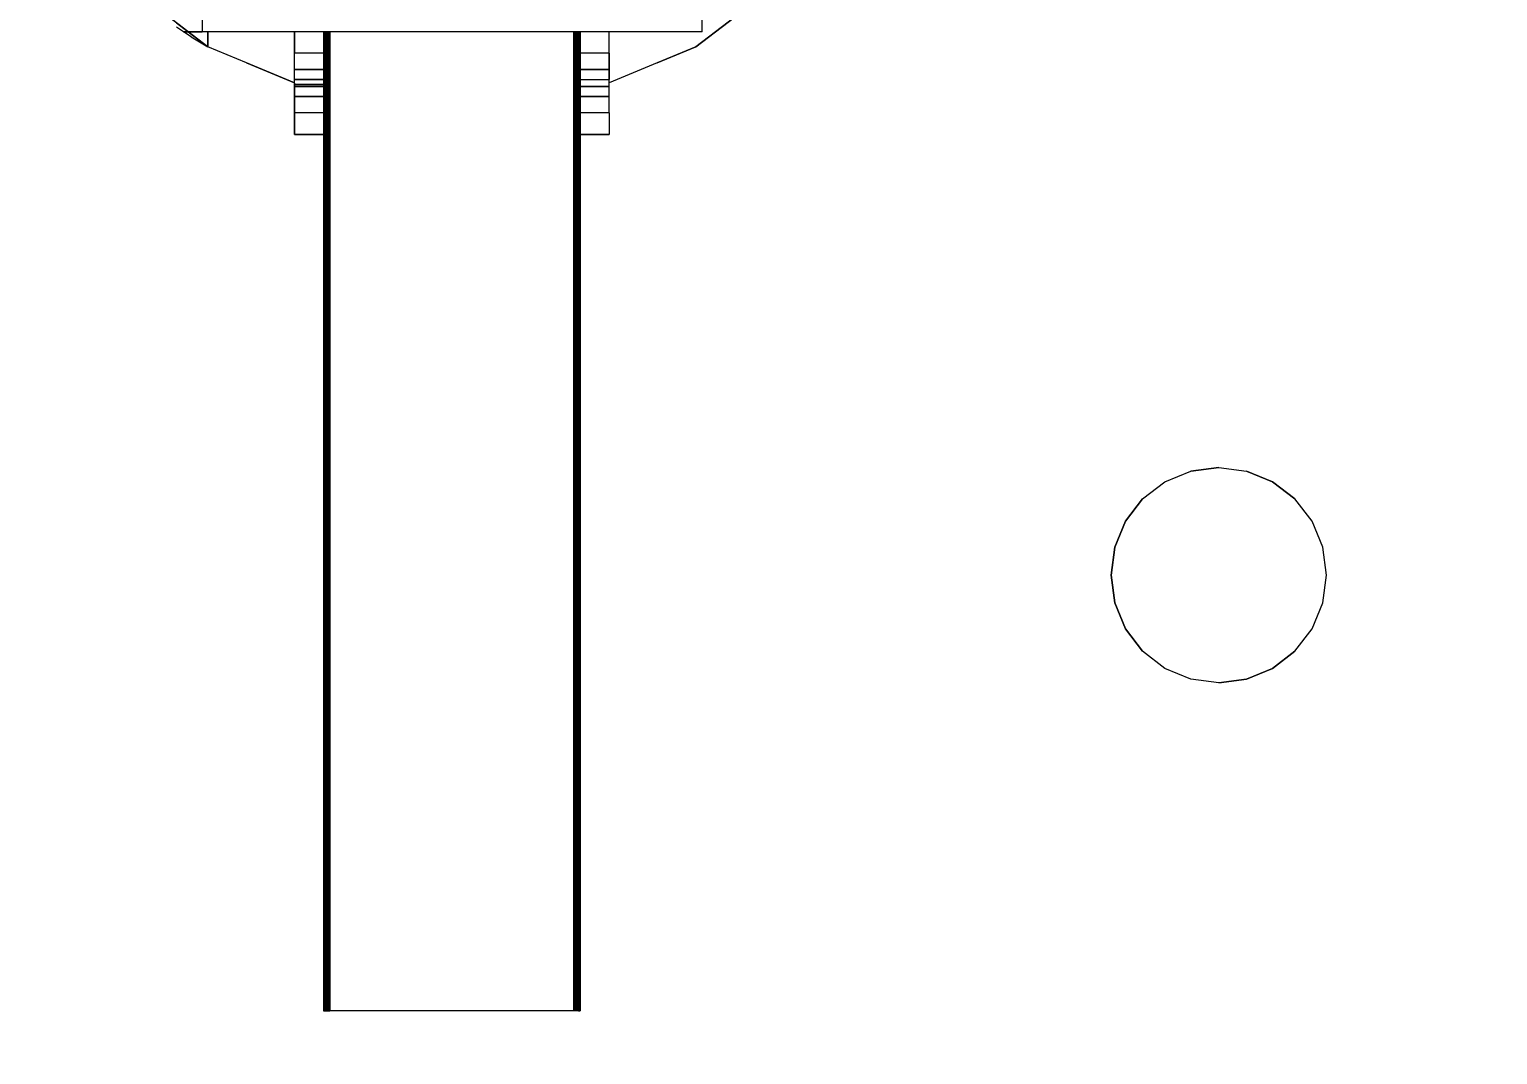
# Model space of a CAD drawing. Header units: inches. Extents: x -827 to 154, y -802 to 207.
# Drawn here: x 55.66 to 63.17, y -101.43 to -96.18 of the extents above; entities that cross this region are included whole.
import ezdxf

# ---------------------------------------------------------------- set-up
doc = ezdxf.new("R2010")
doc.units = ezdxf.units.IN
doc.header["$MEASUREMENT"] = 0
for name, color, linetype, lineweight in [('A-ANNO-DIMS', 211, 'Continuous', 9), ('A-ANNO-DIMS-48', 211, 'Continuous', 9), ('Layer0', 7, 'Continuous', 9), ('welding_bench_skp', 8, 'Continuous', 9)]:
    doc.layers.add(name, color=color, linetype=linetype, lineweight=lineweight)
doc.styles.add('Arial', font='arial.ttf', dxfattribs={"height": 4.5})
doc.dimstyles.new('Linear_-_3_32__Arial', dxfattribs={"dimscale": 12, "dimtxt": 4.591167, "dimasz": 0.5, "dimexe": 0.375, "dimexo": 0.25, "dimgap": 0.25, "dimtad": 1, "dimdec": 5, "dimrnd": 0.03125, "dimzin": 1, "dimdsep": 46, "dimlunit": 4, "dimtxsty": 'Arial', "dimblk1": 'OBLIQUE', "dimblk2": 'OBLIQUE', "dimsah": 1, "dimcen": 0.09, "dimdle": 0.375, "dimazin": 0, "dimtfac": 1, "dimtdec": 4, "dimtix": 1, "dimtmove": 0, "dimatfit": 3, "dimfxl": 1, "dimtvp": 1, "dimtfill": 1, "dimfrac": 2, "dimtolj": 1, "dimtzin": 0, "dimarcsym": 2})

# ---------------------------------------------------------------- blocks, each defined once
blk = doc.blocks.new('welding_bench_skp_12-403467-Level 1')
at = {"layer": 'Layer0'}
for p, q in [((2.318, 12.534), (2.318, 9.534)), ((2.318, 12.534), (2.318, 9.534)), ((7.186, 9.534), (7.186, 12.534)), ((7.186, 9.534), (7.186, 12.534)), ((2.375, 9.386), (1.391, 10.141)), ((2.375, 9.386), (1.392, 10.142)), ((7.125, 9.386), (8.109, 10.141)), ((8.109, 10.141), (7.125, 9.386)), ((2.182, 9.534), (2.068, 9.622)), ((2.068, 9.622), (2.182, 9.534)), ((2.182, 9.534), (2.068, 9.622)), ((2.137, 9.534), (2.068, 9.58)), ((2.137, 9.534), (2.182, 9.534)), ((2.182, 9.534), (2.137, 9.534)), ((2.212, 9.485), (2.137, 9.534)), ((2.375, 9.386), (2.182, 9.534)), ((2.182, 9.534), (2.318, 9.534)), ((2.182, 9.534), (2.375, 9.386)), ((2.318, 9.534), (2.182, 9.534)), ((2.375, 9.386), (2.182, 9.534)), ((2.212, 9.485), (2.375, 9.386)), ((7.186, 9.534), (2.318, 9.534)), ((7.186, 9.534), (2.318, 9.534)), ((2.375, 9.534), (2.375, 9.386)), ((2.375, 9.386), (2.375, 9.534)), ((3.219, 9.326), (3.219, 9.534)), ((3.219, 9.534), (3.219, 9.326)), ((3.502, 0), (3.502, 9.534)), ((3.502, 9.534), (3.502, 0)), ((3.508, 0), (3.508, 9.534)), ((3.508, 9.534), (3.508, 0)), ((3.518, 0), (3.518, 9.534)), ((3.518, 9.534), (3.518, 0)), ((3.531, 9.534), (3.531, 0)), ((3.531, 9.534), (3.531, 0)), ((3.546, 9.534), (3.546, 0)), ((3.546, 0), (3.546, 9.534)), ((3.562, 0), (3.562, 9.534)), ((3.562, 9.534), (3.562, 0)), ((5.937, 9.534), (5.937, 0)), ((5.937, 0), (5.937, 9.534)), ((5.954, 9.534), (5.954, 0)), ((5.954, 0), (5.954, 9.534)), ((5.969, 9.534), (5.969, 0)), ((5.969, 0), (5.969, 9.534)), ((5.982, 0), (5.982, 9.534)), ((5.982, 0), (5.982, 9.534)), ((5.992, 0), (5.992, 9.534)), ((5.992, 9.534), (5.992, 0)), ((5.998, 0), (5.998, 9.534)), ((5.998, 9.534), (5.998, 0)), ((6.281, 9.326), (6.281, 9.534)), ((6.281, 9.326), (6.281, 9.534)), ((2.75, 9.231), (2.375, 9.386)), ((2.75, 9.231), (2.375, 9.386)), ((3.219, 9.167), (3.219, 9.326)), ((3.508, 9.326), (3.219, 9.326)), ((3.508, 9.326), (3.219, 9.326)), ((3.219, 9.167), (3.219, 9.326)), ((6.281, 9.326), (5.992, 9.326)), ((6.281, 9.326), (5.992, 9.326)), ((6.281, 9.167), (6.281, 9.326)), ((6.281, 9.326), (6.281, 9.167)), ((6.75, 9.231), (7.125, 9.386)), ((7.125, 9.386), (6.75, 9.231)), ((3.219, 9.037), (2.75, 9.231)), ((2.75, 9.231), (3.219, 9.037)), ((3.219, 9.068), (3.219, 9.167)), ((3.219, 9.167), (3.508, 9.167)), ((3.508, 9.167), (3.219, 9.167)), ((3.219, 9.068), (3.219, 9.167)), ((6.281, 9.167), (5.992, 9.167)), ((5.992, 9.167), (6.281, 9.167)), ((6.75, 9.231), (6.281, 9.037)), ((6.75, 9.231), (6.281, 9.037)), ((6.281, 9.068), (6.281, 9.167)), ((6.281, 9.167), (6.281, 9.068)), ((3.219, 9.034), (3.219, 9.068)), ((3.508, 9.068), (3.219, 9.068)), ((3.219, 9.034), (3.219, 9.068)), ((3.219, 9.068), (3.508, 9.068)), ((3.219, 9.034), (3.219, 9.019)), ((3.219, 9.019), (3.219, 9.034)), ((3.219, 9.001), (3.219, 9.019)), ((3.508, 9.019), (3.219, 9.019)), ((3.219, 9.019), (3.219, 9.001)), ((3.219, 9.019), (3.508, 9.019)), ((3.508, 9.019), (3.219, 9.019)), ((5.992, 9.068), (6.281, 9.068)), ((5.992, 9.068), (6.281, 9.068)), ((6.281, 9.034), (6.281, 9.068)), ((6.281, 9.034), (6.281, 9.068)), ((6.281, 9.019), (6.281, 9.034)), ((6.281, 9.019), (6.281, 9.034)), ((6.281, 9.001), (6.281, 9.019)), ((6.281, 9.001), (6.281, 9.019)), ((3.219, 8.902), (3.219, 9.001)), ((3.219, 9.001), (3.219, 8.902)), ((3.219, 9.001), (3.508, 9.001)), ((3.508, 9.001), (3.219, 9.001)), ((3.219, 8.743), (3.219, 8.902)), ((3.508, 8.902), (3.219, 8.902)), ((3.219, 8.902), (3.219, 8.743)), ((3.219, 8.902), (3.508, 8.902)), ((5.992, 9.001), (6.281, 9.001)), ((6.281, 9.001), (5.992, 9.001)), ((6.281, 8.902), (5.992, 8.902)), ((5.992, 8.902), (6.281, 8.902)), ((6.281, 8.902), (6.281, 9.001)), ((6.281, 8.902), (6.281, 9.001)), ((6.281, 8.743), (6.281, 8.902)), ((6.281, 8.743), (6.281, 8.902)), ((3.219, 8.743), (3.219, 8.534)), ((3.508, 8.743), (3.219, 8.743)), ((3.219, 8.534), (3.219, 8.743)), ((3.508, 8.743), (3.219, 8.743)), ((6.281, 8.743), (5.992, 8.743)), ((6.281, 8.743), (5.992, 8.743)), ((6.281, 8.743), (6.281, 8.534)), ((6.281, 8.743), (6.281, 8.534)), ((3.508, 8.534), (3.219, 8.534)), ((3.219, 8.534), (3.508, 8.534)), ((6.281, 8.534), (5.992, 8.534)), ((5.992, 8.534), (6.281, 8.534)), ((5.937, 0), (3.562, 0)), ((3.5, 0), (3.502, 0)), ((3.5, 0), (3.502, 0)), ((3.502, 0), (3.508, 0)), ((3.502, 0), (3.508, 0)), ((3.508, 0), (3.518, 0)), ((3.508, 0), (3.518, 0)), ((3.518, 0), (3.531, 0)), ((3.518, 0), (3.531, 0)), ((3.531, 0), (3.546, 0)), ((3.546, 0), (3.531, 0)), ((3.546, 0), (3.562, 0)), ((3.562, 0), (3.546, 0)), ((5.937, 0), (3.562, 0)), ((5.954, 0), (5.937, 0)), ((5.954, 0), (5.937, 0)), ((5.969, 0), (5.954, 0)), ((5.969, 0), (5.954, 0)), ((5.982, 0), (5.969, 0)), ((5.982, 0), (5.969, 0)), ((5.992, 0), (5.982, 0)), ((5.982, 0), (5.992, 0)), ((5.998, 0), (5.992, 0)), ((5.992, 0), (5.998, 0)), ((6, 0), (5.998, 0)), ((5.998, 0), (6, 0))]:
    blk.add_line(p, q, dxfattribs=at)
blk = doc.blocks.new('welding_bench_skp_5-403460-Level 1')
at = {"layer": 'Layer0'}
for p, q in [((29.3849, 49.745), (29.252, 49.6899)), ((29.252, 49.6899), (29.3849, 49.745)), ((29.5276, 49.7638), (29.3849, 49.745)), ((29.3849, 49.745), (29.5276, 49.7638)), ((29.6702, 49.745), (29.5276, 49.7638)), ((29.5276, 49.7638), (29.6702, 49.745)), ((29.8031, 49.6899), (29.6702, 49.745)), ((29.6702, 49.745), (29.8031, 49.6899)), ((29.252, 49.6899), (29.1378, 49.6023)), ((29.1378, 49.6023), (29.252, 49.6899)), ((29.9173, 49.6023), (29.8031, 49.6899)), ((29.8031, 49.6899), (29.9173, 49.6023)), ((29.0502, 49.4882), (29.1378, 49.6023)), ((29.0502, 49.4882), (29.1378, 49.6023)), ((29.9173, 49.6023), (30.0049, 49.4882)), ((29.9173, 49.6023), (30.0049, 49.4882)), ((28.9952, 49.3553), (29.0502, 49.4882)), ((28.9952, 49.3553), (29.0502, 49.4882)), ((30.0049, 49.4882), (30.06, 49.3553)), ((30.0049, 49.4882), (30.06, 49.3553)), ((28.9764, 49.2126), (28.9952, 49.3553)), ((28.9764, 49.2126), (28.9952, 49.3553)), ((30.06, 49.3553), (30.0787, 49.2126)), ((30.0787, 49.2126), (30.06, 49.3553)), ((28.9952, 49.0699), (28.9764, 49.2126)), ((28.9764, 49.2126), (28.9952, 49.0699)), ((30.0787, 49.2126), (30.06, 49.0699)), ((30.0787, 49.2126), (30.06, 49.0699)), ((29.0502, 48.937), (28.9952, 49.0699)), ((28.9952, 49.0699), (29.0502, 48.937)), ((30.06, 49.0699), (30.0049, 48.937)), ((30.0049, 48.937), (30.06, 49.0699)), ((29.1378, 48.8229), (29.0502, 48.937)), ((29.0502, 48.937), (29.1378, 48.8229)), ((30.0049, 48.937), (29.9173, 48.8229)), ((29.9173, 48.8229), (30.0049, 48.937)), ((29.1378, 48.8229), (29.252, 48.7353)), ((29.1378, 48.8229), (29.252, 48.7353)), ((29.8031, 48.7353), (29.9173, 48.8229)), ((29.8031, 48.7353), (29.9173, 48.8229)), ((29.252, 48.7353), (29.3849, 48.6802)), ((29.252, 48.7353), (29.3849, 48.6802)), ((29.3849, 48.6802), (29.5276, 48.6614)), ((29.3849, 48.6802), (29.5276, 48.6614)), ((29.5276, 48.6614), (29.6702, 48.6802)), ((29.5276, 48.6614), (29.6702, 48.6802)), ((29.6702, 48.6802), (29.8031, 48.7353)), ((29.6702, 48.6802), (29.8031, 48.7353))]:
    blk.add_line(p, q, dxfattribs=at)
blk = doc.blocks.new('welding_bench_skp_1-403456-Level 1')
blk.add_blockref('welding_bench_skp_5-403460-Level 1', (-0.2362, -0.2362))
at = {"xscale": 0.5253999999999984, "yscale": 0.5253999999999984, "zscale": 0.5253999999999984, "rotation": 270}
blk.add_blockref('welding_bench_skp_12-403467-Level 1', (27.0621, 55.3949), dxfattribs=at)
blk = doc.blocks.new('welding_bench_skp-403450-Level 1')
blk.add_blockref('welding_bench_skp_1-403456-Level 1', (0, 0))
blk = doc.blocks.new('DIMBLOCK3-Level 1')
at = {"layer": 'A-ANNO-DIMS-48'}
for p, q in [((149.1653, 128.0236), (149.1653, -235.9764)), ((46.1044, 123.5236), (153.6653, 123.5236)), ((149.1653, 123.5236), (46.1044, 123.5236)), ((46.1044, -231.4764), (153.6653, -231.4764)), ((149.1653, -231.4764), (46.1044, -231.4764))]:
    blk.add_line(p, q, dxfattribs=at)
at = {"layer": 'A-ANNO-DIMS-48', "lineweight": 50}
for p, q in [((149.1653, 123.5236), (146.1653, 126.5236)), ((149.1653, 123.5236), (152.1653, 120.5236)), ((149.1653, -231.4764), (146.1653, -228.4764)), ((149.1653, -231.4764), (152.1653, -234.4764))]:
    blk.add_line(p, q, dxfattribs=at)
at = {"layer": 'A-ANNO-DIMS-48', "color": 0, "insert": (140.3232, -63.7238), "char_height": 4.5, "width": 23.393763, "attachment_point": 1, "rotation": 90, "line_spacing_factor": 0.941778, "style": 'Arial', "bg_fill": 3, "box_fill_scale": 1.25, "bg_fill_color": 256, "bg_fill_true_color": 13158600, "bg_fill_transparency": 0}
blk.add_mtext('29\' - 7"', dxfattribs=at)
blk = doc.blocks.new('_Oblique')
at = {"color": 0, "linetype": 'ByBlock', "lineweight": -2}
blk.add_line((-0.5, -0.5), (0.5, 0.5), dxfattribs=at)

msp = doc.modelspace()

# ---------------------------------------------------------------- block references
at = {"layer": 'welding_bench_skp', "color": 7, "rotation": 90.0000000000004}
msp.add_blockref('welding_bench_skp-403450-Level 1', (110.724377, -128.267836), dxfattribs=at)

# ---------------------------------------------------------------- next in the draw order: dimensions: what is measured, and where the dimension line sits
at = {"layer": 'A-ANNO-DIMS'}
dim = msp.add_linear_dim(base=(149.16527, -231.476424), p1=(43.104386, 123.523576), p2=(43.104386, -231.476424), angle=90, dimstyle='Linear_-_3_32__Arial', override={"dimpost": '<>', "dimfxl": 355}, dxfattribs=at)
dim.commit()
dim.dimension.update_dxf_attribs({"geometry": 'DIMBLOCK3-Level 1', "text_midpoint": (143.867692, -53.976424)})

doc.saveas('drawing.dxf')
